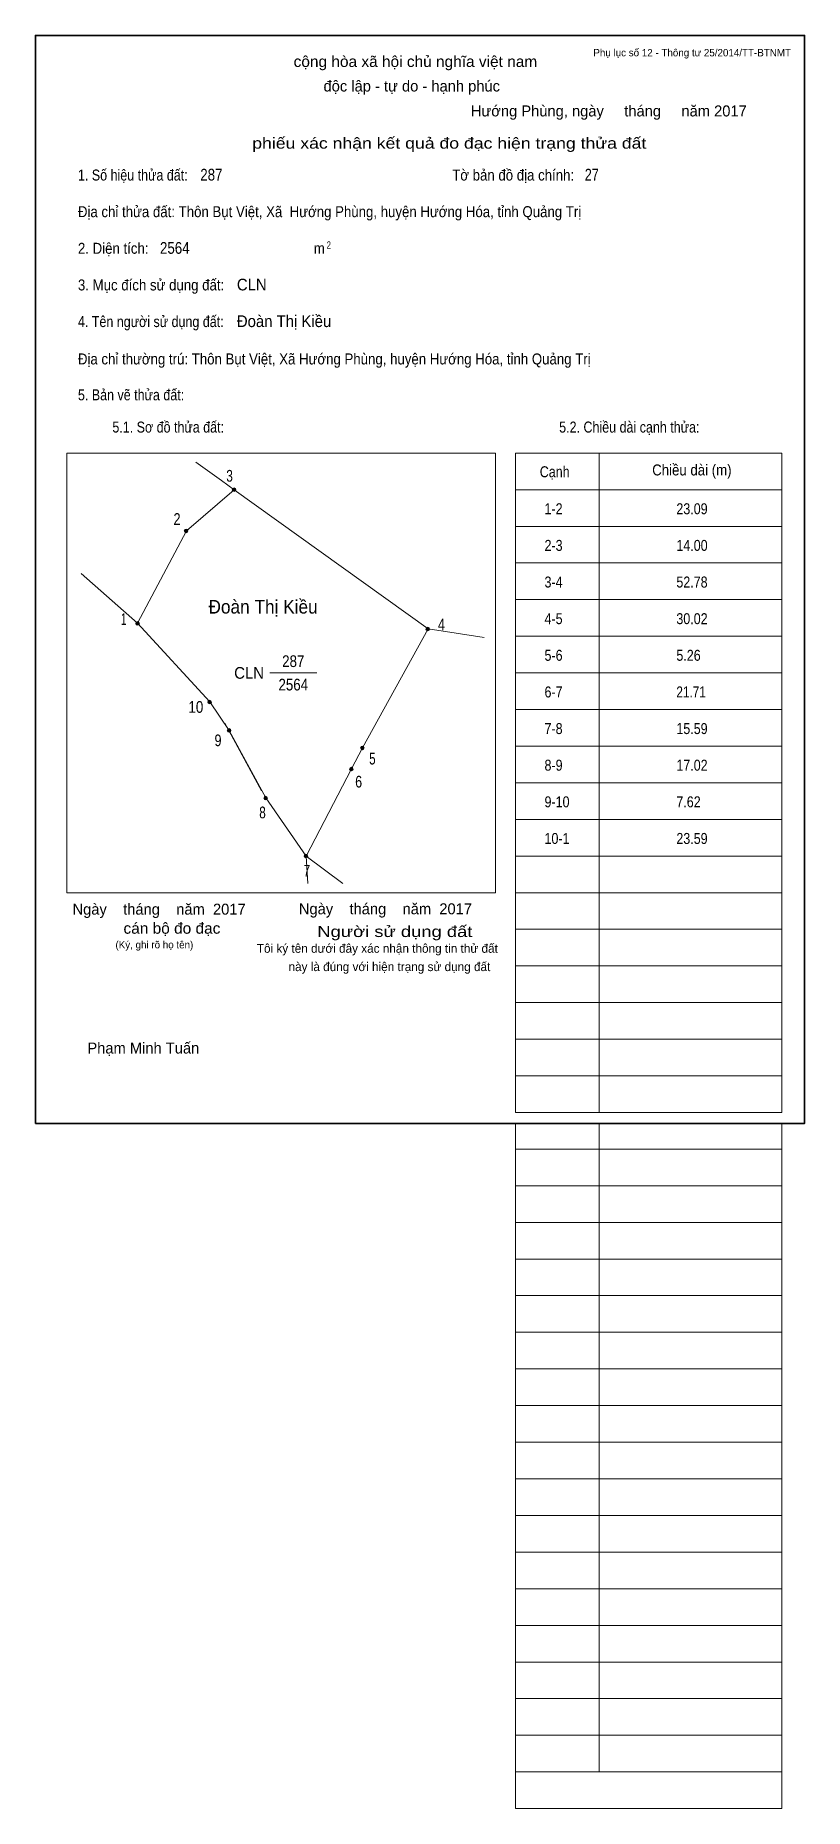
# Model space of a CAD drawing. Header units: centimetres. Extents: x 0 to 21, y -18.7 to 29.7.
import ezdxf
from ezdxf.enums import TextEntityAlignment as Align

# ---------------------------------------------------------------- set-up
doc = ezdxf.new("R2010")
doc.units = ezdxf.units.CM
doc.header["$LTSCALE"] = 0.12
for name, color, linetype, lineweight in [('2', 7, 'Continuous', 13), ('32', 7, 'Continuous', 13), ('33', 7, 'Continuous', 13), ('6', 7, 'Continuous', 13), ('63', 7, 'Continuous', 13)]:
    doc.layers.add(name, color=color, linetype=linetype, lineweight=lineweight)
doc.layers.add('30', color=7, linetype='Continuous')
doc.layers.add('34', color=7, linetype='Continuous')

msp = doc.modelspace()

# ---------------------------------------------------------------- hatches: boundary and pattern name
at = {"layer": '32'}
for points in [[(5.4742, 17.3006, 1), (5.3742, 17.3006, 1)], [(4.1621, 16.1761, 1), (4.0621, 16.1761, 1)], [(2.8375, 13.6517, 1), (2.7375, 13.6517, 1)], [(10.7637, 13.4974, 1), (10.6637, 13.4974, 1)], [(4.8052, 11.505, 1), (4.7052, 11.505, 1)], [(5.3372, 10.7298, 1), (5.2372, 10.7298, 1)], [(8.9763, 10.2509, 1), (8.8763, 10.2509, 1)], [(8.6751, 9.6756, 1), (8.5751, 9.6756, 1)], [(6.3359, 8.8819, 1), (6.2359, 8.8819, 1)], [(7.4333, 7.3006, 1), (7.3333, 7.3006, 1)]]:
    msp.add_hatch(color=256, dxfattribs=at).paths.add_polyline_path(points)

# ---------------------------------------------------------------- linework, layer by layer
at = {"layer": '2'}
msp.add_line((6.17, 9.08), (5.17, 10.93), dxfattribs=at)
at = {"layer": '32'}
for centre in [(5.4242, 17.3006), (4.1121, 16.1761), (2.7875, 13.6517), (10.7137, 13.4974), (4.7552, 11.505), (5.2872, 10.7298), (8.9263, 10.2509), (8.6251, 9.6756), (6.2859, 8.8819), (7.3833, 7.3006)]:
    msp.add_circle(centre, 0.05, dxfattribs=at)
at = {"layer": '33'}
msp.add_line((6.4, 12.3), (7.68, 12.3), dxfattribs=at)
at = {"layer": '6'}
for p, q in [((1.25, 15.01), (2.79, 13.66)), ((7.39, 7.3), (7.44, 6.55)), ((8.39, 6.55), (7.39, 7.3))]:
    msp.add_line(p, q, dxfattribs=at)
for points in [[(5.43, 17.3), (5.08, 17.55), (4.38, 18.05)], [(2.79, 13.66), (4.12, 16.18), (5.43, 17.3)], [(5.43, 17.3), (10.72, 13.5), (12.25, 13.27)], [(7.39, 7.3), (6.29, 8.89), (5.29, 10.73), (4.76, 11.51), (2.79, 13.66)], [(10.72, 13.5), (8.93, 10.25), (8.63, 9.68), (7.39, 7.3)]]:
    msp.add_lwpolyline(points, dxfattribs=at)
at = {"layer": '63'}
for p, q in [((0.86, 18.3), (12.56, 18.3)), ((0.86, 6.3), (0.86, 18.3)), ((12.56, 6.3), (12.56, 18.3)), ((13.11, 18.3), (20.38, 18.3)), ((13.11, 0.3), (13.11, 18.3)), ((15.39, 0.3), (15.39, 18.3)), ((20.38, 0.3), (20.38, 18.3)), ((13.11, 17.3), (20.38, 17.3)), ((13.11, 16.3), (20.38, 16.3)), ((13.11, 15.3), (20.38, 15.3)), ((13.11, 14.3), (20.38, 14.3)), ((13.11, 13.3), (20.38, 13.3)), ((13.11, 12.3), (20.38, 12.3)), ((13.11, 11.3), (20.38, 11.3)), ((13.11, 10.3), (20.38, 10.3)), ((13.11, 9.3), (20.38, 9.3)), ((13.11, 8.3), (20.38, 8.3)), ((13.11, 7.3), (20.38, 7.3)), ((0.86, 6.3), (12.56, 6.3)), ((13.11, 6.3), (20.38, 6.3)), ((13.11, 5.3), (20.38, 5.3)), ((13.11, 4.3), (20.38, 4.3)), ((13.11, 3.3), (20.38, 3.3)), ((13.11, 2.3), (20.38, 2.3)), ((13.11, 1.3), (20.38, 1.3)), ((13.11, 0.3), (20.38, 0.3)), ((13.11, -18.7), (13.11, 0)), ((15.39, -17.7), (15.39, 0)), ((20.38, -18.7), (20.38, 0)), ((13.11, -0.7), (20.38, -0.7)), ((13.11, -0.7), (20.38, -0.7)), ((13.11, -1.7), (20.38, -1.7)), ((13.11, -2.7), (20.38, -2.7)), ((13.11, -3.7), (20.38, -3.7)), ((13.11, -4.7), (20.38, -4.7)), ((13.11, -5.7), (20.38, -5.7)), ((13.11, -6.7), (20.38, -6.7)), ((13.11, -7.7), (20.38, -7.7)), ((13.11, -8.7), (20.38, -8.7)), ((13.11, -9.7), (20.38, -9.7)), ((13.11, -10.7), (20.38, -10.7)), ((13.11, -11.7), (20.38, -11.7)), ((13.11, -12.7), (20.38, -12.7)), ((13.11, -13.7), (20.38, -13.7)), ((13.11, -14.7), (20.38, -14.7)), ((13.11, -15.7), (20.38, -15.7)), ((13.11, -16.7), (20.38, -16.7)), ((13.11, -17.7), (20.38, -17.7)), ((13.11, -18.7), (20.38, -18.7))]:
    msp.add_line(p, q, dxfattribs=at)
at = {"layer": '63', "lineweight": 35}
msp.add_lwpolyline([(0, 0), (0, 29.7), (21, 29.7), (21, 0)], close=True, dxfattribs=at)

# ---------------------------------------------------------------- texts
at = {"layer": '2', "width": 0.95}
msp.add_text('Đoàn Thị Kiều', height=0.3703, dxfattribs=at).set_placement((6.215, 13.92), align=Align.CENTER)
at = {"layer": '30'}
for s, width, p in [('1-2', 0.85, (13.9, 16.63)), ('23.09', 0.85, (17.5, 16.63)), ('2-3', 0.85, (13.9, 15.63)), ('14.00', 0.85, (17.5, 15.63)), ('3-4', 0.85, (13.9, 14.63)), ('52.78', 0.85, (17.5, 14.63)), ('4-5', 0.85, (13.9, 13.63)), ('30.02', 0.85, (17.5, 13.63)), ('5-6', 0.85, (13.9, 12.63)), ('5.26', 0.85, (17.5, 12.63)), ('6-7', 0.85, (13.9, 11.63)), ('21.71', 0.8, (17.5, 11.63)), ('7-8', 0.85, (13.9, 10.63)), ('15.59', 0.85, (17.5, 10.63)), ('8-9', 0.85, (13.9, 9.63)), ('17.02', 0.85, (17.5, 9.63)), ('9-10', 0.85, (13.9, 8.63)), ('7.62', 0.85, (17.5, 8.63)), ('10-1', 0.85, (13.9, 7.63)), ('23.59', 0.85, (17.5, 7.63))]:
    msp.add_text(s, height=0.3, dxfattribs=dict(at, width=width)).set_placement(p)
at = {"layer": '32'}
for s, width, p in [('3', 0.75, (5.3, 17.52)), ('2', 0.8, (3.865, 16.34)), ('1', 0.65, (2.41, 13.61)), ('4', 0.8, (11.085, 13.46)), ('10', 0.85, (4.38, 11.21)), ('9', 0.8, (4.985, 10.3)), ('5', 0.75, (9.2, 9.8)), ('6', 0.8, (8.825, 9.17)), ('8', 0.75, (6.2, 8.33)), ('7', 0.75, (7.41, 6.74))]:
    msp.add_text(s, height=0.32, dxfattribs=dict(at, width=width)).set_placement(p, align=Align.CENTER)
at = {"layer": '33', "width": 0.85}
for s, p in [('287', (7.04, 12.46)), ('2564', (7.04, 11.82))]:
    msp.add_text(s, height=0.32, dxfattribs=at).set_placement(p, align=Align.CENTER)
at = {"layer": '33', "width": 0.95}
msp.add_text('CLN', height=0.32, dxfattribs=at).set_placement((6.24, 12.14), align=Align.RIGHT)
at = {"layer": '34'}
for s, width, p in [('287', 0.85, (4.5, 25.74)), ('27', 0.8, (15, 25.74)), ('2564', 0.85, (3.4, 23.74)), ('CLN', 0.95, (5.5, 22.74)), ('Đoàn Thị Kiều', 0.95, (5.5, 21.74))]:
    msp.add_text(s, height=0.32, dxfattribs=dict(at, width=width)).set_placement(p)
at = {"layer": '63', "width": 1.05}
msp.add_text('cộng hòa xã hội chủ nghĩa việt nam', height=0.3, dxfattribs=at).set_placement((10.375, 28.84), align=Align.CENTER)
at = {"layer": '63'}
for s, height, p in [('Phụ lục số 12 - Thông tư 25/2014/TT-BTNMT', 0.2, (20.63, 29.13)), ('Ngày    tháng    năm  2017', 0.3, (5.74, 5.7)), ('Ngày    tháng    năm  2017', 0.3, (11.92, 5.71)), ('(Ký, ghi rõ họ tên)', 0.2, (4.31, 4.78))]:
    msp.add_text(s, height=height, dxfattribs=at).set_placement(p, align=Align.RIGHT)
for s, height, p in [('độc lập - tự do - hạnh phúc', 0.3, (10.275, 28.17)), ('Hướng Phùng, ngày     tháng     năm 2017', 0.3, (15.655, 27.49)), ('Tôi ký tên dưới đây xác nhận thông tin thử đất', 0.24, (9.335, 4.66)), ('này là đúng với hiện trạng sử dụng đất', 0.24, (9.665, 4.16)), ('Phạm Minh Tuấn', 0.3, (2.945, 1.91))]:
    msp.add_text(s, height=height, dxfattribs=at).set_placement(p, align=Align.CENTER)
for s, width, p in [('phiếu xác nhận kết quả đo đạc hiện trạng thửa đất', 1.2, (16.68, 26.61)), ('cán bộ đo đạc', 1.05, (5.05, 5.18)), ('Người sử dụng đất', 1.25, (11.93, 5.09))]:
    msp.add_text(s, height=0.3, dxfattribs=dict(at, width=width)).set_placement(p, align=Align.RIGHT)
for s, height, width, p in [('1. Số hiệu thửa đất:', 0.3, 0.85, (1.16, 25.74)), ('Tờ bản đồ địa chính:', 0.3, 0.9, (11.38, 25.74)), ('Địa chỉ thửa đất: Thôn Bụt Việt, Xã  Hướng Phùng, huyện Hướng Hóa, tỉnh Quảng Trị', 0.3, 0.9, (1.16, 24.74)), ('2. Diện tích:', 0.3, 0.9, (1.16, 23.74)), ('m', 0.3, 0.9, (7.6, 23.74)), ('2', 0.2, 0.8, (7.95, 23.88)), ('3. Mục đích sử dụng đất:', 0.3, 0.9, (1.16, 22.74)), ('4. Tên người sử dụng đất:', 0.3, 0.85, (1.16, 21.74)), ('Địa chỉ thường trú: Thôn Bụt Việt, Xã Hướng Phùng, huyện Hướng Hóa, tỉnh Quảng Trị', 0.3, 0.9, (1.16, 20.72)), ('5. Bản vẽ thửa đất:', 0.3, 0.85, (1.16, 19.74)), ('5.1. Sơ đồ thửa đất:', 0.3, 0.85, (2.1, 18.86)), ('5.2. Chiều dài cạnh thửa:', 0.3, 0.85, (14.3, 18.86)), ('Cạnh', 0.3, 0.85, (13.77, 17.64)), ('Chiều dài (m)', 0.3, 0.9, (16.84, 17.69))]:
    msp.add_text(s, height=height, dxfattribs=dict(at, width=width)).set_placement(p)

doc.saveas('drawing.dxf')
